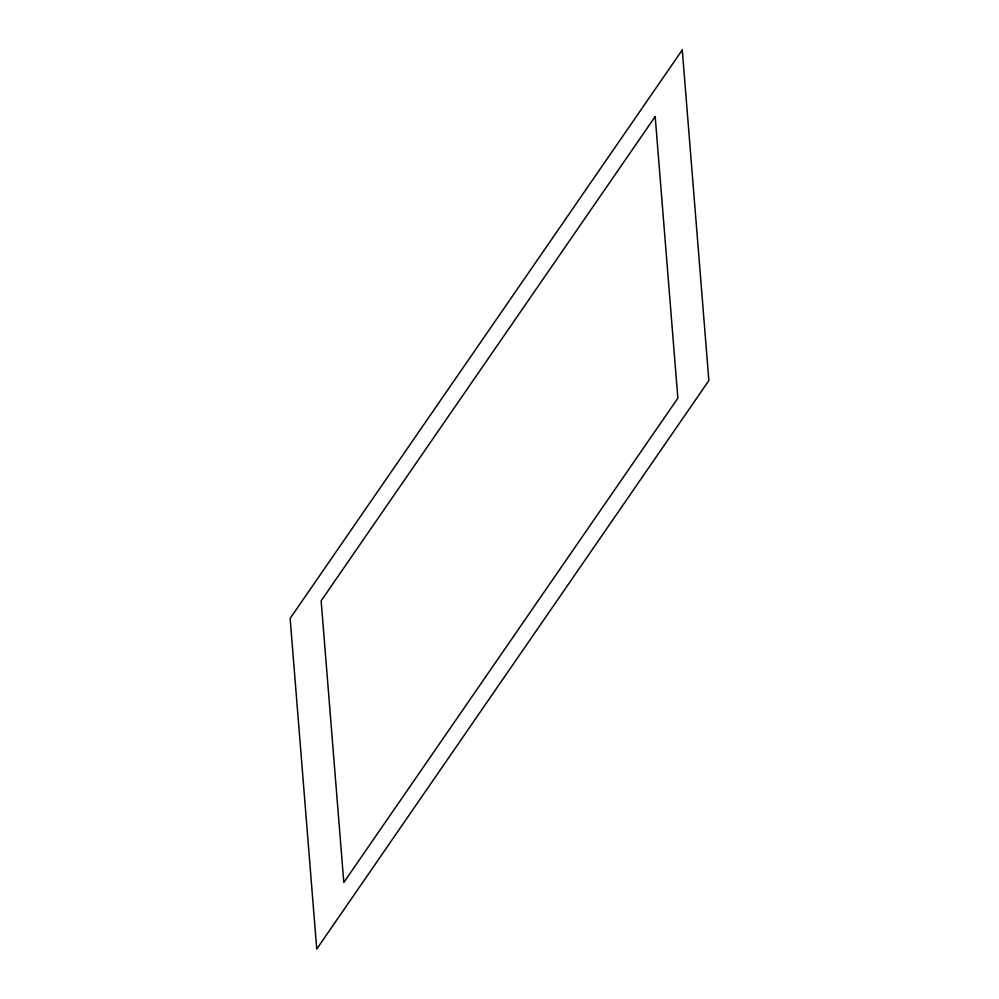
<?xml version="1.0" encoding="UTF-8"?>
<svg xmlns="http://www.w3.org/2000/svg" width="999" height="999" viewBox="0 0 999 999"><rect width="100%" height="100%" fill="white"/><g stroke="black" fill="none" stroke-linecap="round" stroke-linejoin="round"><path stroke-width="1.5" d="M682.267 49.95L290.135 618.418L316.733 949.05L708.865 380.582L682.267 49.95M655.194 116.546L321.141 600.811L343.806 882.454L677.859 398.189L655.194 116.546"/></g></svg>
